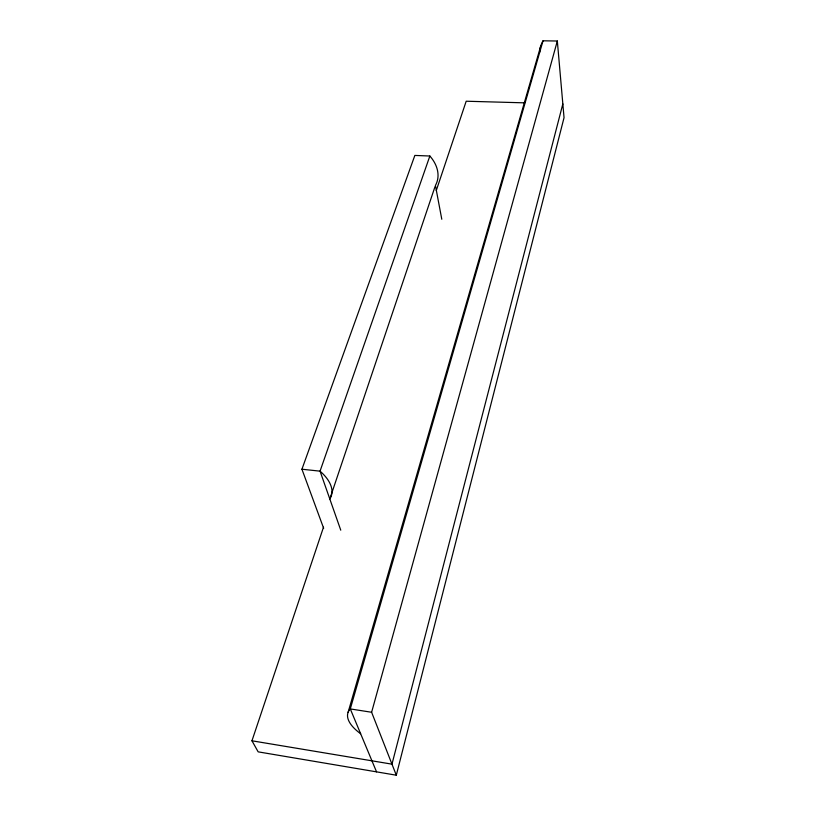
<?xml version="1.0" encoding="UTF-8"?>
<svg xmlns="http://www.w3.org/2000/svg" width="816" height="816" viewBox="0 0 816 816"><rect width="100%" height="100%" fill="white"/><g stroke="black" fill="none" stroke-linecap="round" stroke-linejoin="round"><path stroke-width="1.22" d="M323.503 527.207L251.96 740.795L258.162 751.852L396.301 775.2L564.04 117.667L557.328 41.014L543.028 40.8A36.271 29.611 12.3 0 0 539.896 49.684M562.836 103.907L391.976 764.164L251.96 740.795M396.301 775.2L371.617 712.266L557.328 41.014M543.028 40.8L350.288 708.92L376.543 771.854M348.095 712.337L540.875 45.523M436.274 190.526L466.191 101.225L524.688 102.847M435.01 186.66L329.807 498.974A47.593 24.837 19.4 0 0 320.045 471.158L429.859 156.019L414.854 155.428L301.93 469.22L323.656 528.299M301.93 469.22L320.045 471.158L340.762 530.176M371.617 712.266L350.288 708.92A56.069 22.471 15.6 0 0 360.641 733.737M441.793 219.259L435.418 185.456A38.648 27.826 21.1 0 0 429.859 156.019M539.662 52.244A36.271 29.611 12.3 0 1 539.794 50.531"/></g></svg>
